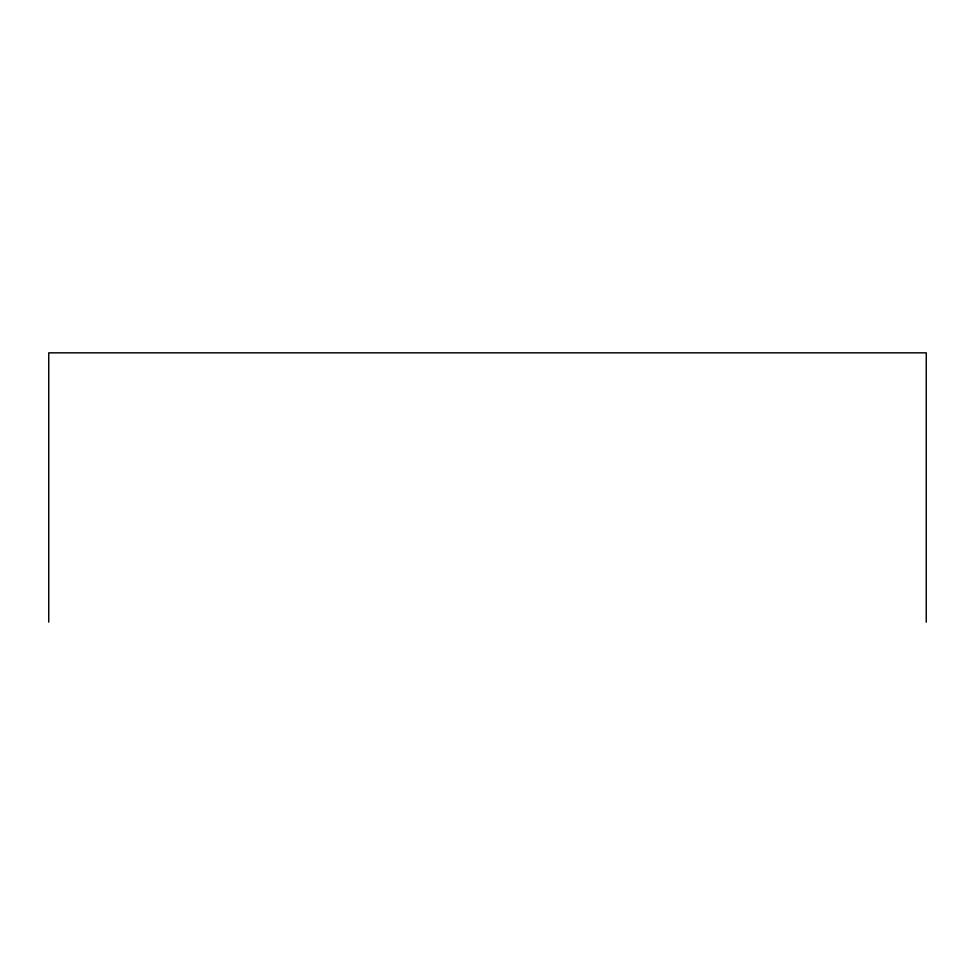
<?xml version="1.0" encoding="UTF-8"?>
<svg xmlns="http://www.w3.org/2000/svg" width="975" height="975" viewBox="0 0 975 975"><rect width="100%" height="100%" fill="white"/><g stroke="black" fill="none" stroke-linecap="round" stroke-linejoin="round"><path stroke-width="1.46" d="M926.25 622.16L926.25 352.84L48.75 352.84L48.75 622.16"/></g></svg>
